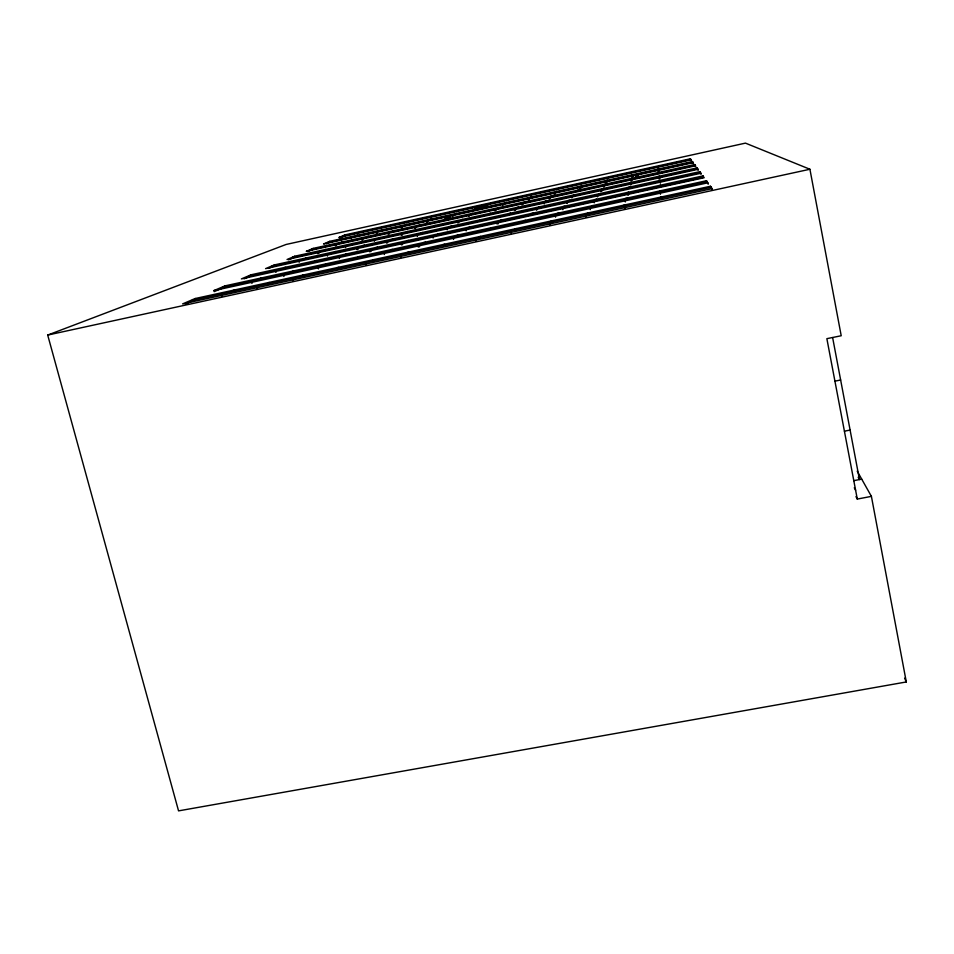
<?xml version="1.0" encoding="UTF-8"?>
<svg xmlns="http://www.w3.org/2000/svg" width="954" height="954" viewBox="0 0 954 954"><rect width="100%" height="100%" fill="white"/><g stroke="black" fill="none" stroke-linecap="round" stroke-linejoin="round"><path stroke-width="1.43" d="M185.35 303.956L195.558 299.592L710.67 187.401L712.399 189.798M706.616 181.797L225.275 286.88L214.221 291.614L213.946 290.576L225.013 285.866L706.413 180.735L708.118 183.883L706.413 180.735M244.152 278.806L251.343 275.73L703.372 177.313L703.134 176.251M268.479 268.396L274.418 265.856L699.974 172.614L701.13 174.212L700.94 173.258L699.783 171.672L274.192 264.962L265.558 268.634L700.94 173.258M288.466 259.846L294.965 257.067L697.207 168.786L698.245 170.217L698.066 169.311L697.028 167.904L294.75 256.221L287.047 259.5L698.066 169.311M307.82 251.57L313.389 249.185L694.739 165.376L695.669 166.664L695.502 165.805L694.572 164.541L313.186 248.386L306.27 251.319L695.502 165.805M326.185 243.711L329.989 242.089L692.521 162.311L693.355 163.468L693.2 162.657L692.365 161.512L329.81 241.314L323.561 243.974L693.2 162.657M691.28 160.582L690.517 159.545L345.038 235.65L339.374 238.071L339.195 237.331L344.871 234.911L690.374 158.781L691.125 159.807L339.195 237.331M195.272 298.507L182.596 303.909L712.173 188.618L710.444 186.257L195.272 298.507L195.558 299.592M251.105 274.776L241.374 278.914L704.195 177.718L702.883 175.918L251.105 274.776L251.343 275.73M47.7 335.069L286.117 244.462L745.456 143.124L809.922 169.252L841.213 335.748L826.868 338.67L857.288 499.073L871.407 496.366L906.3 681.955L178.553 810.876L47.7 335.069L809.922 169.252M474.615 208.294L478.968 207.328M481.877 206.696L487.697 205.408M444.791 218.132L450.526 216.868M529.387 199.529L528.456 199.732L528.277 198.933M555.097 193.877L554.155 194.079L553.988 193.28M580.903 188.2L579.972 188.403L579.793 187.604M635.638 176.156L638.429 175.548M658.964 171.028L658.01 171.243L657.843 170.432M389.16 233.98L388.206 234.195L388.004 233.36M415.67 228.161L414.716 228.376L414.525 227.541M659.882 178.636L658.832 178.863L658.642 177.969M213.946 290.576L707.904 182.786M834.965 381.147L840.641 380.002M844.445 431.172L850.097 430.063M853.83 480.649L861.7 479.135M857.217 471.145L871.407 496.366M858.183 477.286L859.459 479.564L832.627 337.573M854.295 487.756L855.607 490.225M855.988 496.593L857.288 499.073M904.607 678.151L906.3 681.955M192.911 299.52L193.197 300.605M192.481 299.699L192.768 300.784M225.013 285.866L225.275 286.88M222.95 286.749L223.212 287.762M222.58 286.904L222.842 287.917M221.698 295.394L221.984 296.503M234.601 289.944L234.875 291.03M233.36 290.219L233.635 291.304M257.163 287.667L257.437 288.788M251.725 282.324L251.987 283.374M249.292 275.551L249.531 276.505M248.958 275.682L249.209 276.648M272.284 265.772L272.51 266.679M269.135 282.42L269.41 283.505M267.883 282.694L268.157 283.779M261.849 277.829L262.111 278.842M260.692 278.079L260.943 279.093M285.759 267.192L285.997 268.146M284.662 267.43L284.9 268.384M283.672 275.36L283.934 276.398M274.192 264.962L274.418 265.856M275.718 271.401L275.968 272.379M272.582 265.641L272.808 266.548M303.861 274.847L304.135 275.945M302.609 275.122L302.871 276.219M298.996 261.313L299.222 262.231M294.75 256.221L294.965 257.067M293.319 256.829L293.522 257.687M293.057 256.948L293.26 257.795M294.19 270.757L294.452 271.783M293.021 271.019L293.272 272.033M292.83 279.904L293.105 281.025M317.67 252.774L317.885 253.645M318.207 267.824L318.469 268.873M313.186 248.386L313.389 249.185M316.168 260.537L316.394 261.491M315.058 260.776L315.297 261.742M311.898 248.934L312.089 249.745M311.66 249.03L311.851 249.841M306.89 257.795L307.116 258.689M305.864 258.021L306.079 258.916M337.525 267.514L337.788 268.611M329.81 241.314L329.989 242.089M328.641 241.815L328.82 242.59M328.426 241.911L328.617 242.674M325.719 249.423L325.922 250.27M327.27 255.112L327.484 256.042M324.742 249.638L324.944 250.485M326.697 263.662L326.948 264.687M325.529 263.924L325.767 264.938M318.672 252.56L318.874 253.43M344.871 234.911L345.038 235.65M345.396 246.692L345.61 247.563M346.719 253.859L346.946 254.813M342.593 241.922L342.784 242.733M345.61 254.098L345.837 255.052M341.663 242.125L341.854 242.936M336.261 244.737L336.452 245.56M339.254 257.508L339.493 258.498M335.307 244.939L335.51 245.774M335.581 251.51L335.808 252.405M338.789 267.239L339.052 268.336M334.544 251.737L334.759 252.631M364.404 245.19L364.619 246.096M362.556 238.953L362.758 239.788L361.804 239.991L361.602 239.168M363.367 245.416L363.581 246.323M366.074 263.96L366.348 265.093M357.798 235.161L357.977 235.924M356.915 235.352L357.094 236.127M357.798 248.422L358.012 249.352L356.951 249.59L356.724 248.66M359.384 256.531L359.622 257.556M358.191 256.781L358.442 257.807M352.873 243.461L353.075 244.319M351.179 237.904L351.37 238.679M351.895 243.675L352.098 244.534M379.167 237.689L379.37 238.548M377.08 232.204L377.271 232.979L376.365 233.181L376.174 232.394M377.426 247.134L377.653 248.1M376.305 247.384L376.532 248.338M374.254 240.36L374.457 241.231M368.375 236.258L368.566 237.057M373.896 259.595L374.159 260.692M367.433 236.461L367.624 237.272M370.689 250.64L370.927 251.617M372.632 259.87L372.883 260.967M369.556 250.89L369.794 251.868M393.322 230.773L393.513 231.583M393.358 238.846L393.573 239.752M392.309 239.072L392.523 239.979M392.225 249.352L392.464 250.377M391.033 249.614L391.271 250.64M387.407 241.946L387.622 242.865M386.334 242.173L386.549 243.103M382.327 229.759L382.518 230.522M381.445 229.95L381.624 230.725M384.188 253.43L384.438 254.479M380.157 237.474L380.36 238.333M406.964 224.333L407.143 225.108M406.07 224.536L406.249 225.299M407.549 231.464L407.74 232.323M406.547 231.679L406.75 232.537M408.276 240.384L408.503 241.35M407.155 240.635L407.382 241.6M409.206 251.892L409.469 253.001M402.183 226.67L402.373 227.469M407.93 252.178L408.193 253.275M401.276 226.873L401.467 227.66M402.23 234.219L402.433 235.101M401.217 234.445L401.419 235.328M402.29 243.723L402.516 244.713M401.145 243.974L401.372 244.963M401.05 256.352L401.312 257.485M394.252 230.558L394.443 231.369M425.234 242.137L425.472 243.175M422.443 232.466L422.658 233.372M420.249 224.846L420.44 225.669M424.041 242.399L424.28 243.437M421.394 232.693L421.608 233.611M419.307 225.061L419.498 225.871M417.148 235.423L417.363 236.353M419.283 245.762L419.522 246.824M418.055 246.037L418.293 247.098M444.719 244.164L444.969 245.273M443.431 244.439L443.682 245.548M439.269 233.599L439.496 234.577M438.148 233.849L438.375 234.815M435.06 225.418L435.251 226.277M434.058 225.633L434.261 226.503M431.685 218.895L431.864 219.67M430.791 219.086L430.969 219.861M432.889 237.033L433.116 238.035M427.392 221.137L427.571 221.924M426.474 221.328L426.665 222.127M458.421 234.899L458.659 235.936M452.697 215.568L452.876 216.355M457.228 235.161L457.455 236.198M451.659 226.062L451.874 226.969M450.61 226.289L450.813 227.207M453.329 238.333L453.579 239.406M446.341 219.11L446.532 219.933M445.399 219.325L445.59 220.135M447.032 228.877L447.247 229.807M475.569 240.122L475.819 241.267M468.855 215.604L469.034 216.439M470.429 226.79L470.644 227.756M469.296 227.028L469.523 228.006M465.957 229.807L466.184 230.808M462.69 219.348L462.881 220.219M461.688 219.575L461.879 220.434M458.564 221.865L458.755 222.747M456.513 213.434L456.692 214.209M455.618 213.624L455.797 214.4M457.538 222.091L457.741 222.974M481.436 207.948L481.615 208.723M480.53 208.139L480.709 208.926M481.019 219.623L481.221 220.541M479.957 219.861L480.16 220.779M480.422 236.377L480.673 237.486M479.123 236.664L479.373 237.773M472.552 213.35L472.731 214.173M471.598 213.553L471.789 214.376M498.87 207.567L499.049 208.389M501.732 219.933L501.947 220.911M497.916 207.769L498.095 208.592M500.6 220.183L500.814 221.161M495.698 209.701L495.889 210.536M498.024 222.795L498.25 223.796M494.732 209.916L494.911 210.751M496.867 223.045L497.082 224.047M490.439 213.267L490.63 214.125M489.426 213.481L489.629 214.352M491.787 227.612L492.025 228.65M490.583 227.875L490.809 228.912M517.295 207.364L517.485 208.234M515.387 209.391L515.589 210.285M514.361 209.618L514.552 210.512M516.329 228.555L516.579 229.675M515.029 228.841L515.267 229.962M510.509 213.159L510.712 214.078M509.436 213.398L509.639 214.316M506.455 202.439L506.622 203.214M505.548 202.642L505.715 203.417M511.141 232.382L511.404 233.527M502.675 204.573L502.853 205.36M531.569 196.906L531.736 197.693M530.662 197.108L530.829 197.895M533.191 213.052L533.405 214.03M532.058 213.302L532.26 214.28M525.284 201.759L525.463 202.582M524.33 201.962L524.509 202.797M522.673 203.774L522.852 204.621M525.32 220.279L525.559 221.328M521.695 203.989L521.874 204.836M524.104 220.553L524.342 221.59M518.308 207.137L518.499 208.008M552.438 220.684L552.676 221.805M551.126 220.97L551.376 222.091M546.296 200.996L546.487 201.866M545.283 201.222L545.473 202.093M549.611 224.011L549.862 225.156M543.995 203.119L544.185 204.013M540.131 206.672L540.334 207.59M539.058 206.899L539.26 207.829M536.446 209.296L536.649 210.238M564.804 206.136L565.018 207.113M563.659 206.386L563.874 207.364M562.657 208.664L562.872 209.665M556.778 191.36L556.957 192.148M555.872 191.563L556.039 192.35M559.032 212.921L559.259 213.97M557.816 213.183L558.042 214.233M551.817 195.928L551.996 196.751M555.335 216.081L555.562 217.154M550.852 196.13L551.03 196.965M549.754 197.824L549.933 198.67L548.955 198.885L548.765 198.038M578.458 190.073L578.637 190.895M577.492 190.275L577.671 191.11M574.415 194.831L574.606 195.701M573.402 195.045L573.581 195.928M571.684 197.049L571.875 197.943M569.896 200.149L570.098 201.067M568.822 200.376L569.013 201.306M566.891 202.618L567.093 203.572M596.572 199.183L596.787 200.161M595.427 199.434L595.63 200.412M594.032 201.795L594.247 202.808M592.923 205.515L593.149 206.577M591.695 205.79L591.921 206.839M590.109 208.485L590.347 209.57M588.749 212.778L588.988 213.899M582.095 185.791L582.262 186.579M587.437 213.064L587.676 214.185M581.177 185.994L581.344 186.781M585.613 216.176L585.851 217.333M607.507 180.199L607.674 180.986M606.589 180.401L606.756 181.188M606.649 181.689L606.816 182.5L605.873 182.703L605.707 181.904M605.218 184.182L605.385 185.016M604.24 184.396L604.419 185.231M604.252 185.851L604.431 186.698M603.262 186.066L603.441 186.912M602.654 188.63L602.845 189.5M601.628 188.844L601.819 189.727M601.58 190.478L601.771 191.384M600.543 190.717L600.734 191.611M599.792 193.59L599.994 194.521M598.718 193.829L598.909 194.759M597.49 195.916L597.681 196.87M627.947 194.389L628.149 195.403M627.35 192.446L627.553 193.435M626.993 198.086L627.219 199.136M625.764 198.349L625.979 199.41M625.085 200.865L625.311 201.938M625.264 204.812L625.502 205.945M623.94 205.11L624.178 206.231M624.524 207.698L624.775 208.866M633.027 174.582L633.194 175.369M632.669 175.965L632.836 176.776L631.894 176.979L631.727 176.18M632.097 174.785L632.264 175.572M632.073 178.279L632.252 179.113M631.679 179.829L631.858 180.676M631.107 178.493L631.274 179.328M630.689 180.044L630.856 180.89M631.023 182.405L631.202 183.275M630.582 184.122L630.761 185.016M629.986 182.619L630.177 183.502M629.843 187.008L630.034 187.938M628.746 187.246L628.936 188.177M628.507 192.195L628.71 193.185M660.657 197.108L660.895 198.241M658.642 168.941L658.797 169.729M659.047 172.352L659.226 173.187M659.512 176.144L659.691 177.027M657.711 169.144L657.878 169.943M660.013 180.389L660.204 181.32M660.228 182.178L660.43 183.132M658.069 172.567L658.248 173.401M660.597 185.171L660.8 186.161M658.475 176.371L658.654 177.253M661.241 190.597L661.456 191.659M658.928 180.628L659.119 181.558M661.993 196.81L662.219 197.955M659.429 185.422L659.631 186.424M660.001 190.872L660.216 191.933M660.251 193.185L660.466 194.27M702.883 175.918L703.086 176.919M699.997 171.97L700.224 172.96M699.783 171.672L699.974 172.614M697.028 167.904L697.434 169.108M694.75 164.78L694.953 165.662M694.572 164.541L694.739 165.376M692.521 161.727L692.711 162.574M692.365 161.512L692.521 162.311M690.374 158.781L690.517 159.545M710.766 186.698L711.052 187.926M710.444 186.257L710.67 187.401M706.687 181.117L706.95 182.262"/></g></svg>
